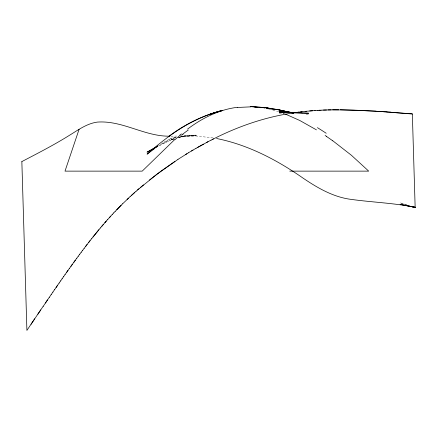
<?xml version="1.0" encoding="UTF-8"?>
<svg xmlns="http://www.w3.org/2000/svg" width="437" height="437" viewBox="0 0 437 437"><rect width="100%" height="100%" fill="white"/><g stroke="black" fill="none" stroke-linecap="round" stroke-linejoin="round"><path stroke-width="0.33" stroke-dasharray="2.19 1.64" d="M159.418 145.559L170.949 138.382L162.28 143.074M159.45 145.614L173.959 138.534M181.071 135.191L184.037 133.798L182.174 134.634M175.958 137.415L170.987 139.638L173.615 138.993M161.248 143.948L173.615 139.13M178.203 137.792L184.103 136.071L179.498 136.852M178.209 137.874L184.114 136.431L196.322 135.028L184.103 136.005L196.35 136.011L213.485 137.966M176.209 137.387L170.943 138.239L176.215 137.508M179.503 137.049L184.114 136.404L196.344 135.776M279.27 113.369L285.148 113.123M170.889 136.24L176.832 136.071M180.137 135.973L196.344 135.76L184.103 136.027M301.53 113.653L302.846 113.795M306.14 114.166L308.768 114.461M263.866 108.136L265.041 108.338M266.794 108.671L268.608 109.048M269.208 109.184L278.822 111.796M406.962 204.86L400.041 202.773L406.962 204.926M283.078 113.238L284.318 113.696M173.609 138.917L170.987 139.632L173.609 138.933M184.103 136.071L178.859 137.497L184.103 136.104"/><path stroke-width="0.66" d="M79.097 129.297L65.004 171.129L142.211 171.129L174.658 139.616M34.67 318.792L26.903 330.416L21.85 161.592M31.032 324.303L40.701 309.899M37.877 314.198L43.208 306.211M43.214 306.337L47.491 299.929M45.459 303.043L49.381 297.165M49.386 297.286L51.167 294.549M51.173 294.669L52.877 292.058M52.882 292.173L54.521 289.671M54.527 289.786L57.64 285.148M56.105 287.486L59.148 282.979M59.148 283.089L60.628 280.849M60.634 280.958L62.098 278.746M62.103 278.85L63.567 276.648M63.567 276.752L65.031 274.556M65.037 274.66L67.97 270.405M66.506 272.579L69.439 268.34M69.445 268.438L72.378 264.243M70.914 266.379L75.322 260.184M73.853 262.298L76.792 258.169M76.797 258.256L78.261 256.169M78.267 256.257L79.736 254.181M79.736 254.263L81.206 252.204M81.211 252.286L82.68 250.243M82.68 250.325L84.15 248.298M84.155 248.374L87.1 244.441M85.625 246.435L90.044 240.65M88.574 242.611L91.519 238.782M91.524 238.848L98.904 229.682M92.999 236.991L100.384 227.917M100.384 227.972L103.34 224.443M101.865 226.224L106.3 221.046M104.82 222.788L107.781 219.379M107.786 219.423L112.227 214.491M109.266 217.773L110.747 216.146M112.233 214.534L113.713 212.901M113.713 212.939L115.193 211.333M115.199 211.371L122.622 203.773M116.684 209.82L121.136 205.275M122.628 203.8L130.068 196.666M127.091 199.48L128.576 198.076M130.068 196.688L136.027 191.286M131.559 195.317L134.541 192.624M136.033 191.302L139.015 188.686M137.524 189.991L156.954 174.194L177.946 159.423M140.506 187.418L141.501 186.572M142.003 186.151L143.494 184.9M179.929 135.06L181.366 133.886M168.748 136.475C184.622 124.163 203.161 115.614 222.493 110.332L209.094 114.57L222.493 110.441C193.569 117.291 168.977 134.738 147.094 154.163L154.561 148.591M149.47 180.017L161.444 170.851L174.942 161.406M155.627 147.793L157.762 146.198M187.5 129.128C197.814 121.442 209.105 114.871 221.417 110.982M177.941 159.401L188.462 152.792M185.457 154.616L186.96 153.687M188.462 152.77L195.984 148.323M191.472 150.989L192.974 150.099M158.238 145.745L147.034 152.185L155.889 147.488M195.984 148.351L208.034 141.697M197.491 147.488L203.511 144.139M206.526 142.517L211.049 140.135M21.85 161.581C37.893 153.223 54.013 144.958 69.363 135.366C78.136 130.007 86.826 123.545 97.276 122.103C122.497 120.208 144.642 136.557 169.583 136.175M211.049 140.157L213.562 138.862M212.557 139.387C237.766 126.528 264.86 117.111 292.91 112.981M292.905 112.943L302.054 111.763M294.429 112.713L295.953 112.495M297.477 112.287L299.006 112.09M300.53 111.899L306.637 111.271M237.318 107.475L251.057 106.841M305.108 111.38L312.745 110.741M309.686 110.943L314.269 110.627M314.269 110.577L315.798 110.523M315.798 110.474L317.328 110.424M317.322 110.375L320.381 110.255M318.852 110.288L321.911 110.184M321.911 110.129L326.499 110.004M323.44 110.058L331.088 109.889M328.023 109.9L338.741 109.824M332.617 109.802L354.063 110.119L383.44 111.637M289.769 171.129L368.713 171.129L351.419 155.288L332.786 140.769M340.27 109.758L375.52 111.107M293.637 112.762L308.735 113.221L279.243 112.282L293.637 112.762L279.216 111.353L293.637 112.839M375.525 111.233L386.942 111.888M390.793 112.167L383.446 111.779M395.272 112.506L386.953 112.036M390.798 112.325L412.342 113.822L415.145 207.28C393.174 202.861 370.718 202.276 348.606 199.026C331.863 196.262 316.994 187.544 303.136 178.176C276.992 159.942 248.058 144.773 216.572 138.502M395.277 112.67L412.353 114.019M254.492 107.016L257.42 107.267M259.764 107.529L260.938 107.688M265.86 107.841L279.172 109.906L285.76 111.692M293.637 112.812L279.188 110.572L293.642 112.997M265.86 107.857L269.858 108.567M271.186 108.808L272.519 109.042M275.184 109.518L273.852 109.283L275.184 109.485M272.519 108.988L265.188 107.628L250.243 106.59L265.188 107.551L279.167 109.851L293.653 113.265L279.172 110.026L293.642 112.965M409.251 206.089L415.15 207.433L400.084 204.314L415.145 207.324M290.359 112.577L279.177 110.08L281.81 110.763M283.127 111.102L285.104 111.615M412.004 206.493L415.15 207.471L415.139 207.089M285.558 114.161L299.738 120.465L316.459 129.876M325.117 135.448L326.739 136.535M221.379 110.894A111.823 97.38 57 0 1 237.28 107.294M174.86 139.796A218.658 182.393 25.1 0 1 180.142 135.262M182.103 134.651A245.283 206.859 30.2 0 1 188.298 130.007M317.415 127.653A240.05 189.866 46.5 0 1 326.199 133.263M326.707 136.601A200.747 153.005 45.3 0 1 332.754 140.829"/></g></svg>
